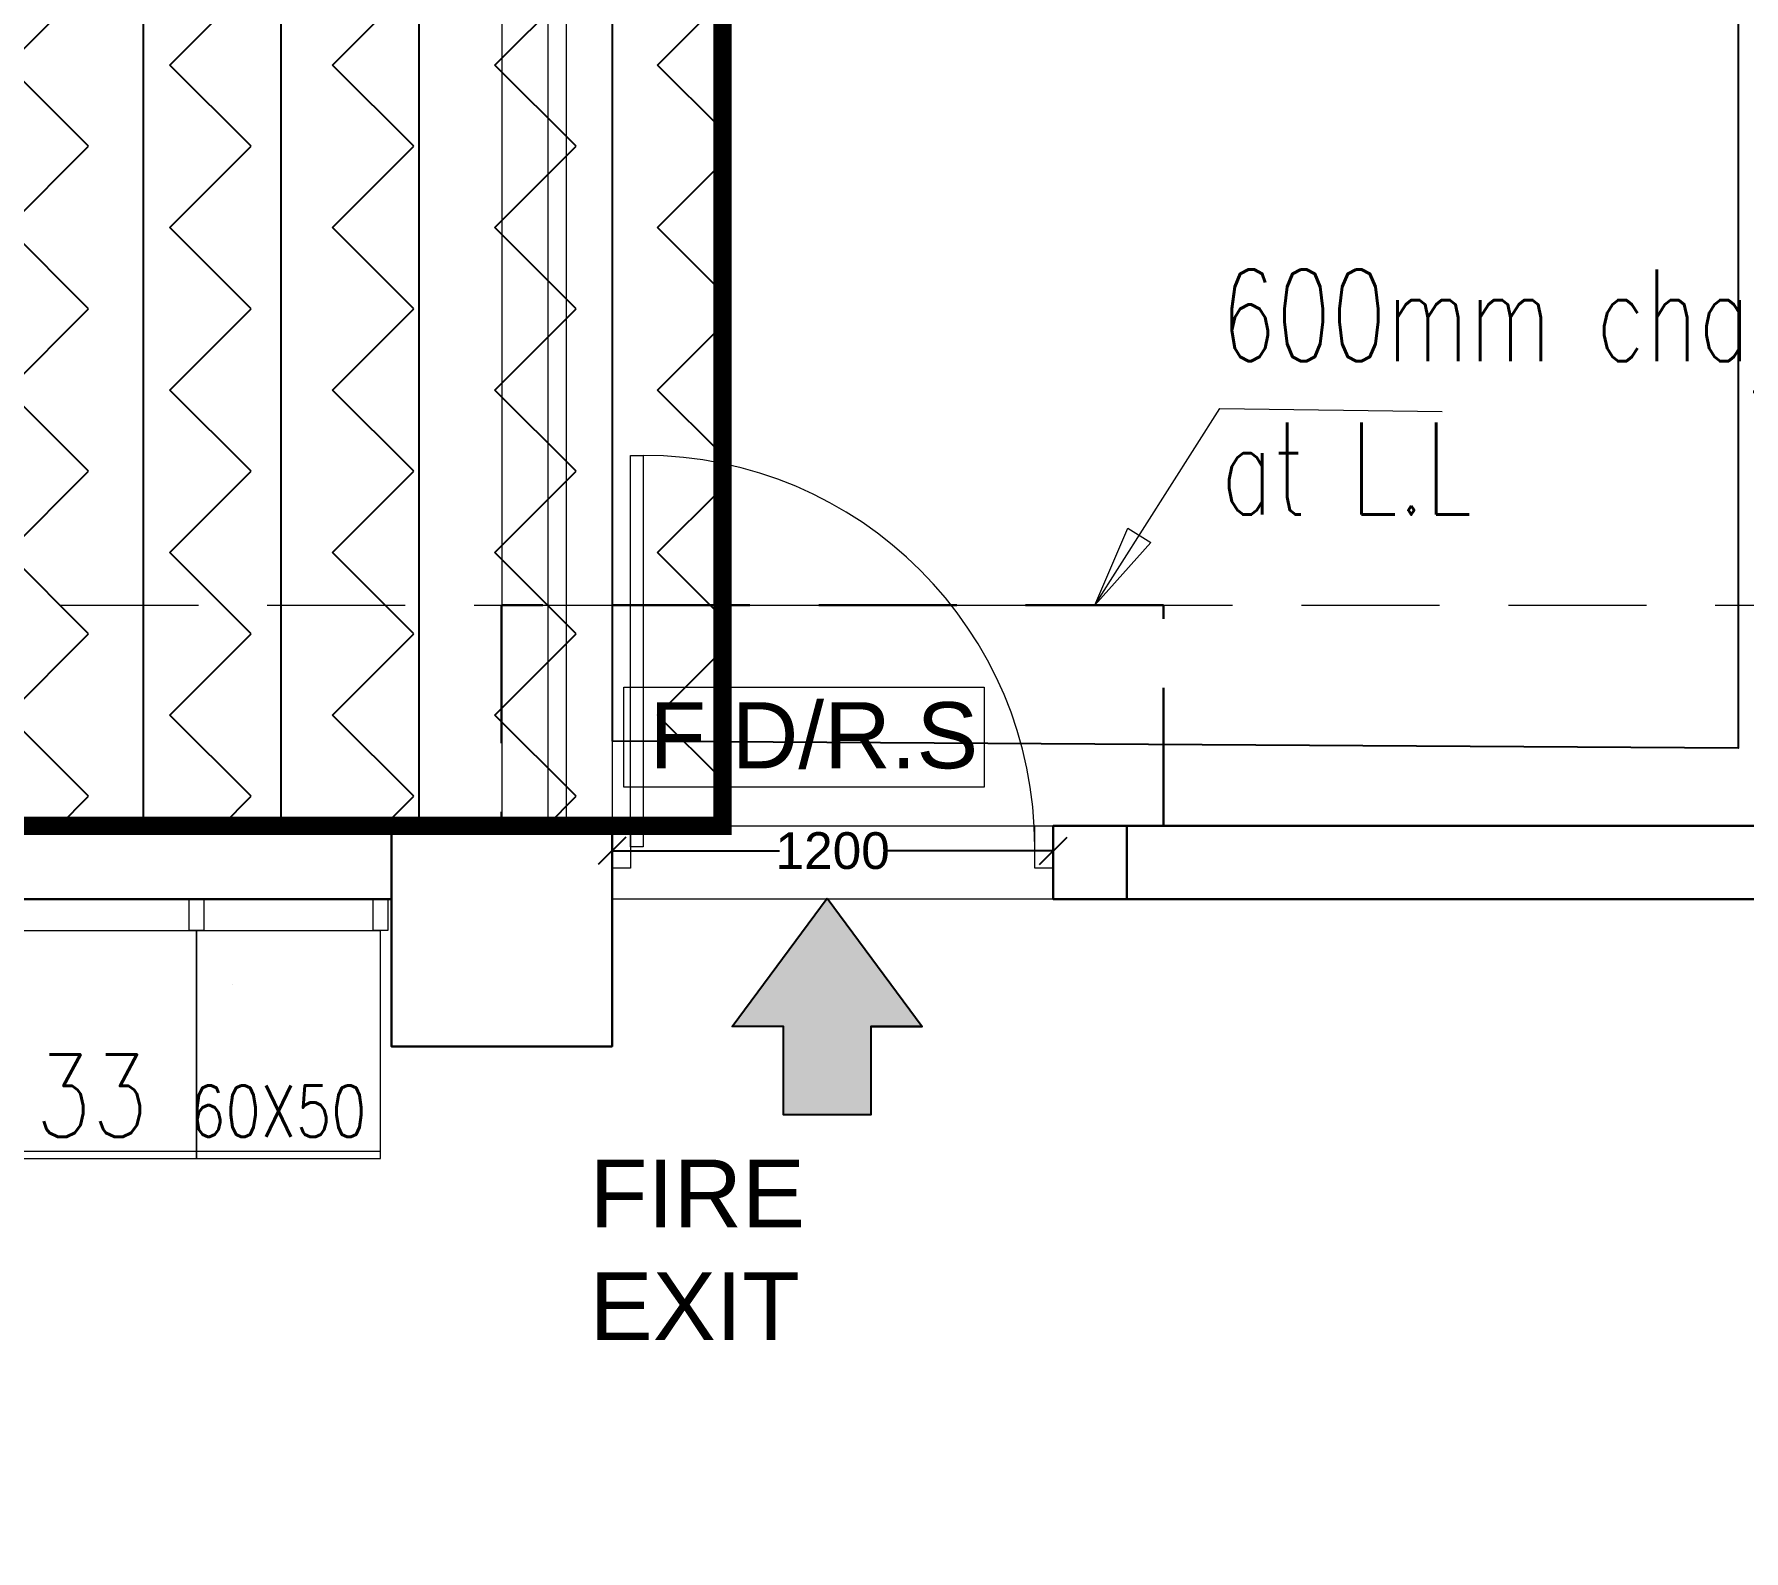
# Model space of a CAD drawing. Header units: inches. Extents: x 148614 to 294443, y 4730 to 138360.
# Drawn here: x 226416 to 231065, y 126862 to 130986 of the extents above; entities that cross this region are included whole.
import ezdxf

# ---------------------------------------------------------------- set-up
doc = ezdxf.new("R2010")
doc.units = ezdxf.units.IN
doc.header["$MEASUREMENT"] = 0
doc.linetypes.add('( Hidden )', pattern=[0.375, 0.25, -0.125])
doc.linetypes.add('HIDDEN2', pattern=[0.1875, 0.125, -0.0625])
doc.layers.get('DEFPOINTS').update_dxf_attribs({"color": 40, "lineweight": 15})
for name, color, linetype, lineweight in [('01-PDA MEP', 7, 'Continuous', 15), ('BUILDING  LINE', 46, 'Continuous', 0), ('Column', 32, 'Continuous', 30), ('description text', 34, 'Continuous', 15), ('DOORS', 44, 'Continuous', 13), ('dotted gen.& dotted windows', 252, 'HIDDEN2', 15), ('fabr ele', 235, 'Continuous', 15), ('mullion', 6, 'Continuous', 30), ('STR', 32, 'Continuous', 25), ('text', 7, 'Continuous', 15), ('wall', 7, 'Continuous', 30), ('wall cut', 7, 'Continuous', 30), ('wall ele', 7, 'Continuous', 15)]:
    doc.layers.add(name, color=color, linetype=linetype, lineweight=lineweight)
for name, color, linetype in [('aapl text', 1, 'Continuous'), ('DEVELOPER', 10, 'Continuous'), ('DIM 02 DMART', 8, 'Continuous')]:
    doc.layers.add(name, color=color, linetype=linetype)
doc.styles.add('ARIAL', font='arial.ttf')
doc.styles.add('dim center', font='arial.ttf', dxfattribs={"height": 250})
doc.styles.add('dim detail', font='simplex.shx', dxfattribs={"width": 0.65})
doc.styles.add('dim inside', font='simplex.shx', dxfattribs={"width": 0.7, "height": 100})
doc.styles.add('Romans', font='simplex.shx')
doc.styles.get("Standard").update_dxf_attribs({"font": 'arial.ttf'})
doc.dimstyles.new('dim inside', dxfattribs={"dimtxt": 225, "dimasz": 180, "dimexe": 0, "dimexo": 0, "dimgap": 10, "dimtad": 0, "dimdec": 0, "dimzin": 0, "dimdsep": 46, "dimtxsty": 'dim detail', "dimblk": 'SMALL', "dimcen": 0.09, "dimse1": 1, "dimse2": 1, "dimclrd": 256, "dimclrt": 256, "dimadec": 0, "dimazin": 0, "dimtfac": 1, "dimtdec": 0, "dimtofl": 0, "dimtmove": 1, "dimatfit": 3, "dimldrblk": 'SMALL', "dimfxl": 1, "dimtolj": 1, "dimtzin": 0, "dimlwd": -1, "dimarcsym": 2})
doc.dimstyles.new('Dmart', dxfattribs={"dimtxt": 100, "dimasz": 75, "dimexe": 0.0625, "dimexo": 0.0625, "dimgap": 0.09, "dimtad": 0, "dimdec": 0, "dimzin": 0, "dimdsep": 46, "dimtxsty": 'ARIAL', "dimblk": 'OBLIQUE', "dimcen": 0.09, "dimclrt": 252, "dimadec": 0, "dimazin": 0, "dimtfac": 1, "dimtdec": 0, "dimtofl": 0, "dimtmove": 1, "dimatfit": 3, "dimldrblk": 'OBLIQUE', "dimfxl": 1, "dimtolj": 1, "dimtzin": 0, "dimarcsym": 0})

# ---------------------------------------------------------------- blocks, each defined once
blk = doc.blocks.new('fe')
h = blk.add_hatch(color=1)
h.set_gradient(color1=(255, 0, 0), rotation=180, tint=1, name='INVCYLINDER')
h.paths.add_polyline_path([(58.22, -45.3774), (58.59, -45.8774), (58.39, -45.8774), (58.39, -46.221), (58.05, -46.221), (58.05, -45.8774), (57.85, -45.8774)])
at = {"color": 0, "linetype": 'Continuous', "elevation": 295.3659}
blk.add_lwpolyline([(58.22, -45.3774), (58.59, -45.8774), (58.39, -45.8774), (58.39, -46.221), (58.05, -46.221), (58.05, -45.8774), (57.85, -45.8774)], close=True, dxfattribs=at)
at = {"layer": 'wall'}
blk.add_line((58.39, -45.8774, 295.3659), (58.59, -45.8774, 295.3659), dxfattribs=at)
blk = doc.blocks.new('_Oblique')
at = {"color": 0, "linetype": 'ByBlock', "lineweight": -2}
blk.add_line((-0.5, -0.5), (0.5, 0.5), dxfattribs=at)
blk = doc.blocks.new('*D290')
at = {"layer": 'DEFPOINTS', "color": 0}
for p in [(229187.3, 128765.3), (227987.6, 128633.5), (229187.3, 128633.5)]:
    blk.add_point(p, dxfattribs=at)
at = {"layer": 'DIM 02 DMART', "color": 0, "lineweight": -2}
for p, q in [((227987.6, 128633.5), (227987.6, 128765.3)), ((227987.6, 128765.3), (228442.9, 128765.3)), ((229187.3, 128765.3), (228732, 128765.3)), ((229187.3, 128633.5), (229187.3, 128765.3))]:
    blk.add_line(p, q, dxfattribs=at)
at = {"layer": 'DIM 02 DMART', "color": 0, "lineweight": -2, "xscale": 75, "yscale": 75, "zscale": 75, "rotation": 180}
blk.add_blockref('_Oblique', (227987.6, 128765.3), dxfattribs=at)
at = {"layer": 'DIM 02 DMART', "color": 0, "lineweight": -2, "xscale": 75, "yscale": 75, "zscale": 75}
blk.add_blockref('_Oblique', (229187.3, 128765.3), dxfattribs=at)
at = {"layer": 'DIM 02 DMART', "color": 252, "insert": (228587.5, 128765.3), "char_height": 100, "attachment_point": 5, "style": 'ARIAL'}
blk.add_mtext('\\A1;1200', dxfattribs=at)
blk = doc.blocks.new('*U40')
at = {"layer": 'DOORS'}
for points in [[(50, 0), (50, 1064.5), (85, 1064.5), (85, 0)], [(50, 57.5), (50, -57.5), (0, -57.5), (0, 57.5)], [(1199.5, 57.5), (1199.5, -57.5), (1149.5, -57.5), (1149.5, 57.5)]]:
    blk.add_lwpolyline(points, close=True, dxfattribs=at)
blk.add_arc((85, 0), 1064.5, 0, 90, dxfattribs=at)
blk = doc.blocks.new('A$C23264642')
at = {"color": 150}
for p, q in [((-1515.3, 798.5), (-185.3, 798.5)), ((-1515.3, 713.5), (-185.3, 713.5)), ((-1515.3, 713.5), (-1515.3, 93.5)), ((-185.3, 93.5), (-185.3, 713.5)), ((-1515.3, 113.5), (-185.3, 113.5)), ((-1515.3, 93.5), (-185.3, 93.5))]:
    blk.add_line(p, q, dxfattribs=at)
for points in [[(-1495.3, 798.5), (-1495.3, 713.5), (-1535.3, 713.5), (-1535.3, 798.5)], [(-165.3, 798.5), (-165.3, 713.5), (-205.3, 713.5), (-205.3, 798.5)]]:
    blk.add_lwpolyline(points, close=True, dxfattribs=at)
at = {"style": 'Romans', "width": 0.8}
blk.add_text('60X133', height=224, dxfattribs=at).set_placement((-1238.2, 152.3))
at = {"color": 150, "char_height": 0.2, "attachment_point": 1}
for insert, width in [((-1419.1, 567), 1141.6), ((-1192.5, 415.1), 898.794)]:
    blk.add_mtext('60X133', dxfattribs=dict(at, insert=insert, width=width))
blk = doc.blocks.new('A$C521B26B5')
at = {"color": 150}
for p, q in [((-265.9, 814.7), (234.1, 814.7)), ((-265.9, 729.7), (234.1, 729.7)), ((-265.9, 729.7), (-265.9, 109.7)), ((234.1, 109.7), (234.1, 729.7)), ((-265.9, 129.7), (234.1, 129.7)), ((-265.9, 109.7), (234.1, 109.7))]:
    blk.add_line(p, q, dxfattribs=at)
for points in [[(-245.9, 814.7), (-245.9, 729.7), (-285.9, 729.7), (-285.9, 814.7)], [(254.1, 814.7), (254.1, 729.7), (214.1, 729.7), (214.1, 814.7)]]:
    blk.add_lwpolyline(points, close=True, dxfattribs=at)
at = {"style": 'Romans', "width": 0.8}
blk.add_text('60X50', height=140, dxfattribs=at).set_placement((-283.3, 168.5))
at = {"color": 150, "char_height": 0.2, "attachment_point": 1}
for insert, width in [((-169.7, 583.2), 1141.6), ((56.9, 431.3), 898.794)]:
    blk.add_mtext('60X133', dxfattribs=dict(at, insert=insert, width=width))
blk = doc.blocks.new('gr flr')
at = {"lineweight": 5}
for name, p in [('A$C23264642', (2327100.9, -3227997.3)), ('A$C521B26B5', (2327181.4, -3228013.5, 1000))]:
    blk.add_blockref(name, p, dxfattribs=at)

msp = doc.modelspace()

# ---------------------------------------------------------------- hatches: boundary and pattern name
at = {"layer": 'aapl text'}
h = msp.add_hatch(dxfattribs=at)
h.set_pattern_fill('ANSI31', color=253, scale=3000, angle=45)
h.set_pattern_definition([(90, (-344787, 69900.93), (-375, -1e-10), [])])
h.paths.add_polyline_path([(202937.6, 134833.5), (227687.6, 134833.5), (227687.6, 128833.5), (202937.6, 128833.5)])
at = {"layer": 'DEVELOPER'}
h = msp.add_hatch(dxfattribs=at)
h.set_pattern_fill('ZIGZAG', color=256, scale=2500, angle=405, style=0)
h.set_pattern_definition([(45, (-103345.44, 37210.4), (1e-13, 441.94174), [312.5, -312.5]), (135, (-103124.47, 37431.37), (-441.94174, 2e-13), [312.5, -312.5])])
h.paths.add_polyline_path([(214466.4, 135063.5), (228287.6, 135063.5), (228287.6, 128833.5), (214466.4, 128833.5)])

# ---------------------------------------------------------------- linework, layer by layer
msp.add_lwpolyline([(227989.1, 135063.5), (231049.4, 135044), (231049.4, 129044.7), (227989.2, 129063.5)], close=True)
msp.add_lwpolyline([(227989.1, 135063.5), (231049.4, 135044), (231049.4, 129044.7), (227989.2, 129063.5)], close=True)
at = {"layer": 'BUILDING  LINE'}
msp.add_lwpolyline([(202337.6, 128833.5), (235237.6, 128833.5), (239109.7, 102183.4), (202337.6, 102183.4)], close=True, dxfattribs=at)
at = {"layer": 'Column', "ltscale": 20}
msp.add_lwpolyline([(227987.6, 128833.5), (227387.6, 128833.5), (227387.6, 128233.5), (227987.6, 128233.5)], close=True, dxfattribs=at)
at = {"layer": 'DEVELOPER', "const_width": 50}
msp.add_lwpolyline([(214466.4, 135063.5), (228287.6, 135063.5), (228287.6, 128833.5), (214466.4, 128833.5)], close=True, dxfattribs=at)
at = {"layer": 'dotted gen.& dotted windows', "linetype": '( Hidden )', "ltscale": 1500}
msp.add_lwpolyline([(201737.6, 129433.5), (235756.8, 129433.5), (239803.2, 101583.5), (201737.6, 101583.5)], close=True, dxfattribs=at)
at = {"layer": 'dotted gen.& dotted windows', "linetype": '( Hidden )', "lineweight": 30, "ltscale": 1500}
msp.add_lwpolyline([(229187.3, 128833.5), (229487.3, 128833.5), (229487.3, 129433.5), (227687.3, 129433.5), (227687.3, 128833.5)], dxfattribs=at)
at = {"layer": 'fabr ele'}
for points in [[(227812.6, 134833.5), (227812.6, 128833.5)], [(227862.6, 134833.5), (227862.6, 128833.5)]]:
    msp.add_lwpolyline(points, dxfattribs=at)
at = {"layer": 'mullion'}
msp.add_lwpolyline([(229387.3, 128833.5), (229187.3, 128833.5), (229187.3, 128633.5), (229387.3, 128633.5)], close=True, dxfattribs=at)
at = {"layer": 'STR', "linetype": 'Continuous', "lineweight": 5, "ltscale": 5, "elevation": 22.7}
msp.add_lwpolyline([(228019.8, 129210.3), (228999.2, 129210.3), (228999.2, 128938.8), (228019.8, 128938.8)], close=True, dxfattribs=at)
at = {"layer": 'wall cut'}
for p, q in [((220187.6, 128833.5), (227387.6, 128833.5)), ((229387.3, 128833.5), (232803.5, 128833.5)), ((220187.6, 128633.5), (227387.6, 128633.5)), ((229387.3, 128633.5), (231688.5, 128633.5))]:
    msp.add_line(p, q, dxfattribs=at)
msp.add_lwpolyline([(229187.1, 128833.5), (229187.1, 128633.5)], dxfattribs=at)
at = {"layer": 'wall ele'}
for points in [[(227687.6, 134833.5), (227687.6, 128833.5)], [(227987.6, 134833.5), (227987.6, 128833.5)]]:
    msp.add_lwpolyline(points, dxfattribs=at)
msp.add_lwpolyline([(227987.6, 128833.5), (229187.1, 128833.5), (229187.1, 128633.5), (227987.6, 128633.5)], close=True, dxfattribs=at)

# ---------------------------------------------------------------- block references
at = {"layer": '01-PDA MEP'}
msp.add_blockref('gr flr', (-2100057.9, 3355832.3), dxfattribs=at)
at = {"layer": 'DOORS'}
msp.add_blockref('*U40', (227987.6, 128776), dxfattribs=at)
at = {"layer": 'STR', "lineweight": 5, "xscale": 698.165413697483, "yscale": 698.1654136972502, "zscale": 698.1654136974423}
msp.add_blockref('fe', (187925.5, 160317.7, -205414.3), dxfattribs=at)

# ---------------------------------------------------------------- texts
at = {"layer": 'description text', "insert": (229643.3, 130346.6), "char_height": 250, "width": 1902.082, "attachment_point": 1, "style": 'dim inside'}
msp.add_mtext('\\pxql;600mm chajja at L.L', dxfattribs=at)
at = {"layer": 'STR', "linetype": 'Continuous', "lineweight": 5, "ltscale": 5, "insert": (228089.2, 129169.6), "char_height": 180, "width": 2292.994, "attachment_point": 1, "style": 'dim center'}
msp.add_mtext('F.D/R.S', dxfattribs=at)
at = {"layer": 'text', "lineweight": 5, "insert": (227926.9, 127925.5, 1000), "char_height": 184, "width": 1003.896, "attachment_point": 1, "style": 'ARIAL'}
msp.add_mtext('FIRE EXIT ', dxfattribs=at)

# ---------------------------------------------------------------- dimensions: what is measured, and where the dimension line sits
at = {"layer": 'DIM 02 DMART'}
dim = msp.add_linear_dim(base=(229187.3, 128765.3), p1=(227987.6, 128633.5), p2=(229187.3, 128633.5), dimstyle='Dmart', dxfattribs=at)
dim.commit()
dim.dimension.update_dxf_attribs({"geometry": '*D290', "text_midpoint": (228587.5, 128765.3)})

# ---------------------------------------------------------------- leaders
at = {"layer": 'description text'}
msp.add_leader([(229300.3, 129433.5), (229640.3, 129968.1), (230244.8, 129959.7)], dimstyle='dim inside', override={"dimasz": 225, "dimldrblk": 'ClosedBlank', "dimfxl": 50}, dxfattribs=at)

doc.saveas('drawing.dxf')
